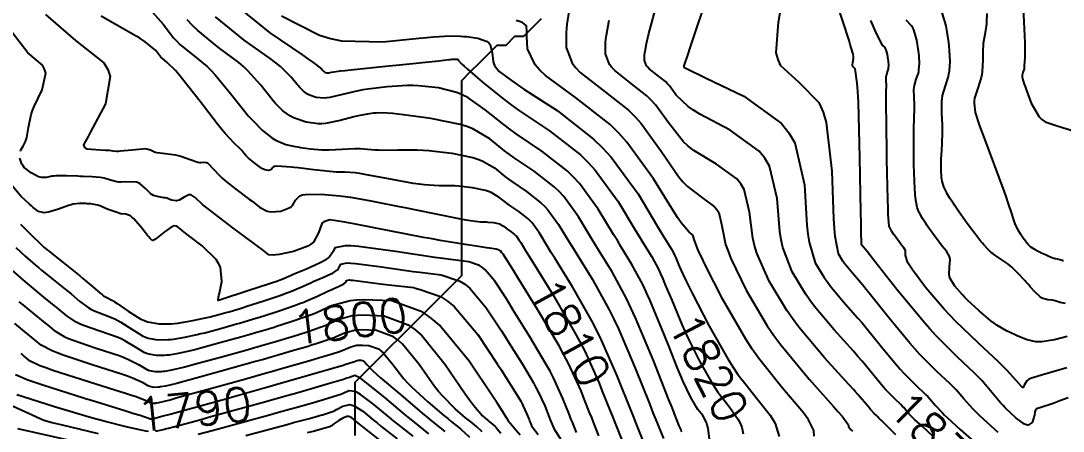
# Model space of a CAD drawing. Header units: metres. Extents: x 837117 to 838479, y 1189012 to 1191015.
# Drawn here: x 838005.3 to 838122.7, y 1189099 to 1189145.2 of the extents above; entities that cross this region are included whole.
import ezdxf

# ---------------------------------------------------------------- set-up
doc = ezdxf.new("R2010")
doc.units = ezdxf.units.M
doc.header["$LTSCALE"] = 0.3
for name, color, linetype in [('COTAS 10', 1, 'Continuous'), ('COTAS INT', 252, 'Continuous'), ('DRENAJE', 5, 'Continuous')]:
    doc.layers.add(name, color=color, linetype=linetype)
doc.styles.get("Standard").update_dxf_attribs({"font": 'simplex.shx'})

msp = doc.modelspace()

# ---------------------------------------------------------------- linework, layer by layer
at = {"layer": 'COTAS 10'}
for points in [[(838029.22, 1189147.21), (838033.38, 1189143.86), (838036.96, 1189141.4), (838037.66, 1189140.91), (838038.23, 1189140.51), (838039.2, 1189139.78), (838039.31, 1189139.64), (838039.34, 1189139.6), (838039.37, 1189139.57), (838039.46, 1189139.48), (838039.55, 1189139.42), (838039.58, 1189139.4), (838039.61, 1189139.39), (838039.73, 1189139.34), (838039.9, 1189139.33), (838039.96, 1189139.34), (838040.02, 1189139.35), (838040.3, 1189139.41), (838041.31, 1189139.56), (838041.84, 1189139.62), (838042.47, 1189139.69), (838045.67, 1189140.02), (838049.08, 1189140.36), (838049.84, 1189140.44), (838050.53, 1189140.51), (838052.39, 1189140.71), (838053.5, 1189140.83), (838053.72, 1189140.85), (838053.9, 1189140.87), (838054.23, 1189140.9), (838054.32, 1189140.9), (838054.37, 1189140.89), (838054.46, 1189140.88), (838054.54, 1189140.85), (838054.56, 1189140.84), (838054.57, 1189140.82), (838054.58, 1189140.76), (838055, 1189140.33), (838055.26, 1189140.09), (838055.58, 1189139.8), (838057.29, 1189138.3), (838059.74, 1189136.33), (838060.53, 1189135.74), (838061.38, 1189135.14), (838064.84, 1189132.81), (838068.33, 1189130.09), (838069.19, 1189129.25), (838070.01, 1189128.36), (838072.59, 1189124.84), (838074.55, 1189121.58), (838074.99, 1189120.86), (838075.37, 1189120.23), (838076.36, 1189118.61), (838077.11, 1189117.2), (838077.35, 1189116.69), (838077.6, 1189116.13), (838077.85, 1189115.53), (838078.61, 1189113.71), (838079.75, 1189110.98), (838080.09, 1189110.24), (838080.44, 1189109.49), (838081.75, 1189106.85), (838083.1, 1189104.47), (838083.46, 1189103.9), (838083.82, 1189103.37), (838085.09, 1189101.75), (838086.11, 1189100.29), (838086.32, 1189099.86), (838086.49, 1189099.41), (838086.64, 1189098.68)], [(838108.05, 1189098.36), (838106.85, 1189099.47), (838105.96, 1189100.28), (838105.76, 1189100.47), (838105.58, 1189100.65), (838105.13, 1189101.15), (838104.74, 1189101.62), (838104.6, 1189101.76), (838104.44, 1189101.92), (838103.76, 1189102.56), (838102.93, 1189103.39), (838102.67, 1189103.67), (838102.41, 1189103.97), (838101.39, 1189105.21), (838101.21, 1189105.43), (838100.04, 1189106.84), (838099.57, 1189107.38), (838099.07, 1189107.96), (838096.9, 1189110.39), (838094.7, 1189113.01), (838094.17, 1189113.72), (838093.68, 1189114.42), (838092.18, 1189116.9), (838091.14, 1189119.65), (838090.94, 1189120.52), (838090.77, 1189121.45), (838090.47, 1189125.19), (838089.62, 1189128.84), (838089.1, 1189129.71), (838088.47, 1189130.51), (838085.19, 1189132.88), (838081.79, 1189134.68), (838081.08, 1189135.12), (838080.47, 1189135.53), (838079.13, 1189136.82), (838078.38, 1189137.86), (838078.15, 1189138.12), (838077.9, 1189138.36), (838076.93, 1189139.13), (838076.08, 1189139.79), (838075.91, 1189139.97), (838075.78, 1189140.14), (838075.55, 1189140.74), (838075.56, 1189141.38), (838075.58, 1189141.58), (838075.61, 1189141.79), (838075.76, 1189142.65), (838076.03, 1189143.78), (838076.14, 1189144.17), (838076.25, 1189144.59), (838076.75, 1189146.4)], [(838008.09, 1189145.93), (838011.5, 1189142.97), (838014.66, 1189140.47), (838015.12, 1189139.71), (838015.39, 1189138.92), (838014.86, 1189135.85), (838013.43, 1189133.17), (838013.14, 1189132.62), (838012.9, 1189132.16), (838012.4, 1189131.22), (838012.48, 1189130.91), (838012.61, 1189130.84), (838012.78, 1189130.79), (838013.78, 1189130.69), (838014.86, 1189130.64), (838015.08, 1189130.63), (838015.26, 1189130.61), (838015.67, 1189130.54), (838016.1, 1189130.51), (838016.32, 1189130.53), (838016.57, 1189130.54), (838017.81, 1189130.68), (838019.04, 1189130.79), (838019.29, 1189130.8), (838019.5, 1189130.79), (838019.93, 1189130.65), (838020.29, 1189130.46), (838020.46, 1189130.41), (838020.66, 1189130.37), (838021.62, 1189130.25), (838022.76, 1189130.09), (838023.06, 1189130.02), (838023.36, 1189129.95), (838024.4, 1189129.59), (838025.26, 1189129.29), (838025.44, 1189129.25), (838025.59, 1189129.22), (838025.95, 1189129.27), (838026.23, 1189129.25), (838026.34, 1189129.19), (838026.46, 1189129.09), (838026.99, 1189128.52), (838027.75, 1189127.72), (838028.01, 1189127.47), (838028.3, 1189127.22), (838029.52, 1189126.25), (838030.77, 1189125.31), (838031.07, 1189125.08), (838031.36, 1189124.87), (838032.22, 1189124.19), (838033.05, 1189123.76), (838033.3, 1189123.71), (838033.57, 1189123.67), (838034.62, 1189123.77), (838035.56, 1189124.12), (838035.75, 1189124.24), (838035.91, 1189124.38), (838036.24, 1189124.98), (838036.76, 1189125.5), (838037.05, 1189125.59), (838037.39, 1189125.65), (838039.12, 1189125.68), (838041.25, 1189125.49), (838041.84, 1189125.42), (838042.43, 1189125.33), (838044.56, 1189124.96), (838046.97, 1189124.48), (838047.74, 1189124.32), (838048.56, 1189124.15), (838051.86, 1189123.48), (838054.84, 1189122.89), (838055.45, 1189122.78), (838055.97, 1189122.69), (838057.07, 1189122.56), (838057.59, 1189122.55), (838057.75, 1189122.55), (838057.91, 1189122.53), (838058.53, 1189122.47), (838059.09, 1189122.35), (838059.23, 1189122.31), (838059.34, 1189122.26), (838059.68, 1189122.07), (838059.96, 1189121.83), (838060.05, 1189121.77), (838060.15, 1189121.7), (838060.54, 1189121.43), (838060.93, 1189121.13), (838061.03, 1189121.03), (838061.12, 1189120.94), (838061.41, 1189120.54), (838061.61, 1189120.22), (838062.15, 1189119.33), (838062.52, 1189118.72), (838062.98, 1189117.99), (838065.22, 1189114.36), (838067.68, 1189110.13), (838068.27, 1189109.03), (838068.82, 1189107.96), (838070.44, 1189104.36), (838070.75, 1189103.56), (838071.64, 1189101.31), (838071.93, 1189100.6), (838072.19, 1189099.95), (838072.95, 1189098.06)], [(838123.15, 1189109.64), (838121.71, 1189109.25), (838120.28, 1189109.03), (838119.94, 1189109.02), (838119.62, 1189109.03), (838118.64, 1189109.24), (838117.77, 1189109.61), (838117.52, 1189109.72), (838117.27, 1189109.83), (838116.31, 1189110.27), (838115.23, 1189110.9), (838114.91, 1189111.13), (838114.56, 1189111.39), (838113.22, 1189112.52), (838111.93, 1189113.73), (838111.62, 1189114.04), (838111.34, 1189114.33), (838110.5, 1189115.29), (838109.98, 1189116.16), (838109.9, 1189116.4), (838109.85, 1189116.64), (838109.88, 1189117.48), (838109.96, 1189118.26), (838109.93, 1189118.45), (838109.89, 1189118.64), (838109.55, 1189119.24), (838109.04, 1189119.86), (838108.88, 1189120.06), (838108.72, 1189120.27), (838108.09, 1189121.12), (838107.49, 1189121.96), (838107.35, 1189122.16), (838107.22, 1189122.35), (838106.86, 1189122.92), (838106.59, 1189123.41), (838106.52, 1189123.54), (838106.45, 1189123.68), (838106.23, 1189124.18), (838106.05, 1189125.23), (838106.01, 1189125.71), (838105.98, 1189126.27), (838105.89, 1189128.99), (838105.86, 1189131.8), (838105.86, 1189132.41), (838105.86, 1189132.95), (838105.91, 1189134.32), (838105.95, 1189135.23), (838105.95, 1189135.48), (838105.95, 1189135.73), (838105.9, 1189136.62), (838105.89, 1189137.47), (838105.91, 1189137.69), (838105.94, 1189137.9), (838106.15, 1189138.62), (838106.38, 1189139.3), (838106.42, 1189139.49), (838106.45, 1189139.68), (838106.51, 1189140.4), (838106.46, 1189141.24), (838106.43, 1189141.52), (838106.4, 1189141.81), (838106.2, 1189143.02), (838105.88, 1189144.17), (838105.75, 1189144.42), (838105.62, 1189144.65), (838105.01, 1189145.26)], [(838061.56, 1189098.5), (838061.08, 1189099.06), (838060.3, 1189099.96), (838060.29, 1189100), (838060.28, 1189100.01), (838060.27, 1189100.03), (838060.25, 1189100.1), (838060.2, 1189100.19), (838060.19, 1189100.22), (838060.17, 1189100.25), (838060.1, 1189100.37), (838059.4, 1189101.44), (838058.98, 1189102.07), (838058.47, 1189102.85), (838055.82, 1189106.85), (838052.48, 1189110.91), (838051.54, 1189111.71), (838050.59, 1189112.38), (838047.09, 1189113.64), (838043.89, 1189113.78), (838043.13, 1189113.73), (838042.42, 1189113.65), (838040.32, 1189113.07), (838038.62, 1189112.31), (838038.16, 1189112.12), (838037.7, 1189111.94), (838036.1, 1189111.38), (838034.61, 1189110.9), (838034.22, 1189110.78), (838033.85, 1189110.66), (838032.59, 1189110.28), (838031.74, 1189110.03), (838031.14, 1189109.86), (838030.63, 1189109.71), (838030.09, 1189109.56), (838027.75, 1189108.91), (838025.44, 1189108.28), (838024.91, 1189108.14), (838024.42, 1189108.02), (838023.06, 1189107.71), (838022.04, 1189107.54), (838021.77, 1189107.51), (838021.51, 1189107.49), (838020.62, 1189107.47), (838019.74, 1189107.63), (838019.48, 1189107.73), (838019.22, 1189107.84), (838018.25, 1189108.44), (838017.03, 1189109.16), (838016.61, 1189109.35), (838016.16, 1189109.54), (838014.24, 1189110.22), (838012.37, 1189110.88), (838011.95, 1189111.07), (838011.56, 1189111.25), (838010.52, 1189111.94), (838009.65, 1189112.68), (838009.38, 1189112.91), (838009.09, 1189113.14), (838007.93, 1189114.07), (838006.52, 1189115.22), (838006.08, 1189115.59), (838005.61, 1189116), (838003.73, 1189117.65)], [(838051.27, 1189098.66), (838049.65, 1189099.96), (838049.12, 1189100.39), (838048.57, 1189100.85), (838046.32, 1189102.74), (838044.3, 1189104.38), (838043.9, 1189104.69), (838043.57, 1189104.93), (838042.93, 1189105.24), (838042.34, 1189105.02), (838042.03, 1189104.92), (838041.66, 1189104.8), (838039.81, 1189104.24), (838037.06, 1189103.44), (838036.13, 1189103.18), (838035.12, 1189102.89), (838032.9, 1189102.27), (838030.84, 1189101.69), (838026.74, 1189100.56), (838025.85, 1189100.31), (838025.06, 1189100.1), (838023.08, 1189099.56), (838021.97, 1189099.27), (838021.73, 1189099.21), (838021.51, 1189099.16), (838020.97, 1189099.04), (838020.64, 1189098.98), (838020.56, 1189098.97), (838020.48, 1189098.95)], [(838019.69, 1189098.93), (838019.4, 1189098.98), (838019.05, 1189099.04), (838017.34, 1189099.41), (838014.82, 1189100.04), (838014, 1189100.27), (838013.96, 1189100.28), (838013.03, 1189100.54), (838009.13, 1189101.72), (838005.58, 1189102.84), (838004.88, 1189103.07)]]:
    msp.add_lwpolyline(points, dxfattribs=at)
at = {"layer": 'COTAS INT'}
for points in [[(838115.36, 1189098.82), (838113.35, 1189100.64), (838112.91, 1189101.06), (838112.52, 1189101.46), (838111.51, 1189102.59), (838110.62, 1189103.62), (838110.31, 1189103.96), (838109.96, 1189104.31), (838108.43, 1189105.74), (838106.56, 1189107.6), (838105.99, 1189108.23), (838105.41, 1189108.89), (838103.11, 1189111.68), (838100.99, 1189114.34), (838100.52, 1189114.93), (838100.09, 1189115.45), (838098.96, 1189116.77), (838098.22, 1189117.66), (838098.04, 1189117.89), (838097.88, 1189118.13), (838097.38, 1189118.96), (838097.01, 1189120.88), (838096.93, 1189121.81), (838096.86, 1189122.9), (838096.69, 1189128.27), (838096.05, 1189133.75), (838095.69, 1189134.91), (838095.24, 1189135.92), (838092.96, 1189138.27), (838090.9, 1189140.13), (838090.59, 1189140.83), (838090.39, 1189141.6), (838090.62, 1189145.04), (838091.29, 1189148.72)], [(838082.48, 1189147.67), (838080.95, 1189143.06), (838080.66, 1189142.17), (838080.42, 1189141.45), (838080.02, 1189140.24), (838079.99, 1189140.14), (838079.98, 1189140.12), (838079.98, 1189140.1), (838079.97, 1189140.06), (838079.96, 1189140.04), (838079.96, 1189140.04), (838079.96, 1189140.03), (838079.96, 1189140.02), (838079.96, 1189140.02), (838079.96, 1189140.01), (838079.96, 1189140), (838079.96, 1189140), (838079.96, 1189140), (838079.98, 1189139.98), (838079.98, 1189139.98), (838079.99, 1189139.97), (838081.03, 1189139.46), (838081.68, 1189139.15), (838082.49, 1189138.75), (838086.73, 1189136.71), (838090.99, 1189133.63), (838091.81, 1189132.59), (838092.47, 1189131.47), (838093.58, 1189126.73), (838093.82, 1189122.17), (838093.94, 1189121.17), (838094.08, 1189120.27), (838094.78, 1189117.93), (838095.78, 1189116.28), (838096.11, 1189115.81), (838096.46, 1189115.33), (838097.93, 1189113.58), (838099.58, 1189111.71), (838100.05, 1189111.16), (838100.52, 1189110.59), (838102.25, 1189108.45), (838103.13, 1189107.37), (838103.91, 1189106.43), (838104.33, 1189105.95), (838104.74, 1189105.5), (838106.09, 1189104.15), (838107.2, 1189103.11), (838107.45, 1189102.86), (838107.68, 1189102.62), (838108.32, 1189101.87), (838109.05, 1189101.05), (838109.33, 1189100.77), (838109.66, 1189100.46), (838111.1, 1189099.14), (838112.65, 1189097.75)], [(838123.24, 1189102.7), (838122.32, 1189102.37), (838121.55, 1189102.09), (838120.07, 1189101.6), (838119.7, 1189101.46), (838119.63, 1189101.41), (838119.57, 1189101.35), (838119.49, 1189101.11), (838119.46, 1189100.76), (838119.43, 1189100.64), (838119.39, 1189100.51), (838119.19, 1189099.95), (838118.75, 1189099.65), (838118.56, 1189099.68), (838118.35, 1189099.76), (838117.34, 1189100.48), (838116.21, 1189101.55), (838115.92, 1189101.86), (838115.64, 1189102.16), (838114.7, 1189103.3), (838113.57, 1189104.63), (838113.16, 1189105.05), (838112.71, 1189105.5), (838110.76, 1189107.33), (838108.38, 1189109.71), (838107.66, 1189110.5), (838106.91, 1189111.36), (838103.97, 1189114.92), (838101.47, 1189118.09), (838100.61, 1189119.19), (838099.99, 1189119.97), (838099.98, 1189119.98), (838099.98, 1189119.98), (838099.98, 1189119.98), (838099.97, 1189119.99), (838099.95, 1189121.5), (838099.93, 1189122.45), (838099.91, 1189123.63), (838099.8, 1189129.81), (838099.63, 1189136.02), (838099.58, 1189137.22), (838099.51, 1189138.19), (838099.25, 1189139.81), (838099.03, 1189140.01), (838098.99, 1189140.09), (838098.97, 1189140.17), (838098.99, 1189140.54), (838099.07, 1189140.94), (838099.07, 1189141.03), (838099.08, 1189141.13), (838099.05, 1189141.43), (838098.83, 1189142.17), (838098.72, 1189142.54), (838098.58, 1189142.98), (838097.88, 1189145.17), (838096.98, 1189147.96)], [(838118.15, 1189147.47), (838118.33, 1189143.53), (838118.36, 1189142.75), (838118.37, 1189142.12), (838118.37, 1189140.97), (838118.33, 1189140.7), (838118.32, 1189140.62), (838118.32, 1189140.53), (838118.31, 1189140.21), (838118.3, 1189139.87), (838118.29, 1189139.78), (838118.27, 1189139.69), (838118.16, 1189139.37), (838118.07, 1189139.07), (838118.06, 1189139), (838118.06, 1189138.92), (838118.09, 1189138.65), (838118.29, 1189138.07), (838118.39, 1189137.79), (838118.51, 1189137.47), (838119.09, 1189135.91), (838119.99, 1189134.37), (838120.3, 1189134.07), (838120.64, 1189133.81), (838122.11, 1189133.33), (838123.84, 1189132.82)], [(838019.85, 1189146.52), (838021.36, 1189144.84), (838022.52, 1189143.29), (838022.88, 1189142.91), (838023.25, 1189142.54), (838024.71, 1189141.36), (838026.31, 1189140.05), (838026.76, 1189139.6), (838027.22, 1189139.11), (838028.93, 1189137.03), (838030.54, 1189134.98), (838030.94, 1189134.5), (838031.33, 1189134.07), (838032.54, 1189132.84), (838033.6, 1189132.02), (838033.89, 1189131.84), (838034.18, 1189131.68), (838035.18, 1189131.28), (838036.2, 1189131.04), (838036.5, 1189130.99), (838036.81, 1189130.93), (838037.95, 1189130.76), (838039.21, 1189130.66), (838039.59, 1189130.66), (838039.99, 1189130.66), (838041.52, 1189130.73), (838042.94, 1189130.81), (838043.26, 1189130.82), (838043.55, 1189130.82), (838044.35, 1189130.74), (838045.24, 1189130.66), (838045.59, 1189130.65), (838045.98, 1189130.64), (838047.76, 1189130.68), (838049.96, 1189130.67), (838050.61, 1189130.63), (838051.28, 1189130.58), (838053.85, 1189130.29), (838056.22, 1189129.8), (838056.77, 1189129.63), (838057.26, 1189129.44), (838058.65, 1189128.62), (838059.84, 1189127.66), (838060.23, 1189127.37), (838060.63, 1189127.08), (838062.26, 1189125.98), (838063.89, 1189124.71), (838064.29, 1189124.32), (838064.68, 1189123.91), (838065.88, 1189122.26), (838067.11, 1189120.23), (838067.51, 1189119.58), (838067.93, 1189118.89), (838069.68, 1189116.06), (838071.58, 1189112.65), (838072.1, 1189111.58), (838072.63, 1189110.48), (838074.51, 1189106.06), (838076.14, 1189101.96), (838076.5, 1189101.04), (838076.83, 1189100.23), (838077.68, 1189098.12)], [(838067.06, 1189146.43), (838066.8, 1189144.81), (838066.76, 1189144.35), (838066.73, 1189143.89), (838066.73, 1189142.2), (838067.41, 1189140.42), (838067.81, 1189139.9), (838068.3, 1189139.38), (838070.83, 1189137.41), (838073.75, 1189135.13), (838074.48, 1189134.4), (838075.17, 1189133.64), (838077.41, 1189130.53), (838079.36, 1189127.67), (838079.88, 1189127.06), (838080.38, 1189126.52), (838082.1, 1189125.23), (838083.44, 1189124.26), (838083.69, 1189123.94), (838083.9, 1189123.59), (838084.25, 1189122.1), (838084.68, 1189119.99), (838084.95, 1189119.24), (838085.28, 1189118.41), (838086.98, 1189114.84), (838089.36, 1189110.85), (838090.1, 1189109.76), (838090.89, 1189108.68), (838094.07, 1189104.84), (838096.84, 1189101.75), (838097.37, 1189101.14), (838097.8, 1189100.64), (838098.48, 1189099.73), (838098.5, 1189099.55), (838098.51, 1189099.51), (838098.51, 1189099.48), (838098.54, 1189099.39), (838098.62, 1189099.29), (838098.66, 1189099.24), (838098.71, 1189099.19), (838098.95, 1189098.95)], [(838122.95, 1189113.33), (838122.34, 1189113.47), (838121.79, 1189113.65), (838121.64, 1189113.69), (838121.49, 1189113.72), (838120.95, 1189113.76), (838120.4, 1189113.91), (838120.24, 1189113.99), (838120.08, 1189114.1), (838119.48, 1189114.67), (838118.98, 1189115.24), (838118.89, 1189115.35), (838118.81, 1189115.44), (838118.67, 1189115.6), (838118.49, 1189115.78), (838118.4, 1189115.89), (838118.28, 1189116.02), (838117.66, 1189116.7), (838116.9, 1189117.46), (838116.68, 1189117.64), (838116.47, 1189117.82), (838115.67, 1189118.36), (838114.95, 1189118.82), (838114.79, 1189118.94), (838114.63, 1189119.06), (838114.19, 1189119.46), (838113.75, 1189119.96), (838113.6, 1189120.14), (838113.43, 1189120.34), (838112.74, 1189121.23), (838112, 1189122.21), (838111.81, 1189122.47), (838111.62, 1189122.73), (838110.98, 1189123.63), (838110.45, 1189124.42), (838110.32, 1189124.6), (838110.21, 1189124.77), (838109.89, 1189125.27), (838109.64, 1189125.7), (838109.57, 1189125.83), (838109.5, 1189125.97), (838109.26, 1189126.51), (838109.07, 1189127.15), (838109.03, 1189127.35), (838109, 1189127.56), (838108.94, 1189128.39), (838108.95, 1189129.38), (838108.96, 1189129.68), (838108.97, 1189130.01), (838109.05, 1189131.3), (838109.11, 1189132.69), (838109.11, 1189133.07), (838109.11, 1189133.45), (838109.03, 1189134.82), (838109.02, 1189136.13), (838109.06, 1189136.46), (838109.11, 1189136.79), (838109.43, 1189137.88), (838109.77, 1189138.92), (838109.83, 1189139.22), (838109.89, 1189139.52), (838109.97, 1189140.61), (838109.9, 1189141.91), (838109.85, 1189142.33), (838109.8, 1189142.77), (838109.5, 1189144.62), (838109, 1189146.38)], [(838075.48, 1189097.68), (838074.57, 1189099.94), (838074.26, 1189100.72), (838073.92, 1189101.57), (838072.7, 1189104.64), (838072.47, 1189105.21), (838070.72, 1189109.22), (838070.19, 1189110.31), (838069.63, 1189111.39), (838067.45, 1189115.21), (838065.45, 1189118.44), (838065.02, 1189119.15), (838064.63, 1189119.78), (838063.67, 1189121.35), (838063.64, 1189121.4), (838062.9, 1189122.42), (838062.66, 1189122.68), (838062.41, 1189122.92), (838061.4, 1189123.71), (838060.39, 1189124.39), (838060.14, 1189124.57), (838059.9, 1189124.75), (838059.16, 1189125.34), (838058.3, 1189125.85), (838058, 1189125.97), (838057.66, 1189126.08), (838056.19, 1189126.38), (838054.59, 1189126.56), (838054.18, 1189126.59), (838053.78, 1189126.61), (838052.42, 1189126.62), (838050.76, 1189126.71), (838050.18, 1189126.78), (838049.53, 1189126.88), (838046.73, 1189127.39), (838044.05, 1189127.9), (838043.48, 1189128), (838042.98, 1189128.07), (838041.81, 1189128.15), (838040.86, 1189128.16), (838040.5, 1189128.18), (838040.11, 1189128.21), (838038.33, 1189128.41), (838036.54, 1189128.63), (838036.12, 1189128.67), (838035.75, 1189128.71), (838034.71, 1189128.8), (838034.05, 1189128.81), (838033.93, 1189128.79), (838033.82, 1189128.77), (838033.64, 1189128.64), (838033.55, 1189128.48), (838033.51, 1189128.45), (838033.46, 1189128.41), (838033.21, 1189128.32), (838032.8, 1189128.41), (838032.65, 1189128.48), (838032.47, 1189128.58), (838031.7, 1189129.13), (838030.97, 1189129.74), (838030.82, 1189129.87), (838030.7, 1189129.99), (838030.44, 1189130.3), (838030.21, 1189130.59), (838030.1, 1189130.71), (838029.97, 1189130.83), (838029.36, 1189131.4), (838028.32, 1189132.52), (838027.93, 1189133), (838027.49, 1189133.54), (838025.51, 1189136.12), (838023.55, 1189138.64), (838023.13, 1189139.16), (838022.75, 1189139.6), (838021.82, 1189140.52), (838021.26, 1189140.98), (838021.11, 1189141.12), (838020.97, 1189141.27), (838020.53, 1189141.87), (838019.33, 1189142.85), (838018.72, 1189143.24), (838017.99, 1189143.68), (838014.36, 1189145.71)], [(838079.75, 1189098.89), (838079.69, 1189099.03), (838079.63, 1189099.17), (838079.46, 1189099.57), (838078.93, 1189100.9), (838078.65, 1189101.62), (838078.3, 1189102.49), (838076.55, 1189106.91), (838074.54, 1189111.73), (838074.02, 1189112.86), (838073.53, 1189113.9), (838071.9, 1189116.91), (838070.41, 1189119.33), (838070, 1189120.01), (838069.59, 1189120.68), (838068.11, 1189123.12), (838066.45, 1189125.39), (838065.93, 1189125.96), (838065.37, 1189126.51), (838063.12, 1189128.26), (838060.87, 1189129.78), (838060.31, 1189130.18), (838059.79, 1189130.57), (838058.13, 1189131.9), (838056.22, 1189133.03), (838055.54, 1189133.29), (838054.79, 1189133.53), (838051.51, 1189134.2), (838048.4, 1189134.62), (838047.76, 1189134.7), (838047.2, 1189134.76), (838045.99, 1189134.84), (838045.37, 1189134.81), (838045.2, 1189134.79), (838045.02, 1189134.78), (838044.36, 1189134.7), (838043.48, 1189134.54), (838043.17, 1189134.46), (838042.82, 1189134.38), (838041.29, 1189133.97), (838039.65, 1189133.64), (838039.22, 1189133.61), (838038.81, 1189133.6), (838037.44, 1189133.77), (838036.26, 1189134.18), (838035.97, 1189134.31), (838035.7, 1189134.45), (838034.84, 1189135.05), (838034.01, 1189135.9), (838033.74, 1189136.2), (838033.47, 1189136.53), (838032.35, 1189137.95), (838030.89, 1189139.58), (838030.39, 1189140.04), (838029.86, 1189140.5), (838027.6, 1189142.19), (838025.24, 1189144.1), (838024.64, 1189144.69), (838024.07, 1189145.31)], [(838082.9, 1189097.77), (838082.7, 1189099.29), (838082.62, 1189099.62), (838082.53, 1189099.93), (838082.1, 1189100.72), (838081.57, 1189101.39), (838081.43, 1189101.61), (838081.28, 1189101.84), (838080.72, 1189102.82), (838079.92, 1189104.56), (838079.62, 1189105.27), (838079.28, 1189106.08), (838078.31, 1189108.48), (838077.76, 1189109.86), (838076.13, 1189113.77), (838075.82, 1189114.47), (838075.73, 1189114.66), (838075.35, 1189115.48), (838074.13, 1189117.76), (838072.89, 1189119.78), (838072.49, 1189120.43), (838072.07, 1189121.13), (838070.35, 1189123.98), (838068.23, 1189126.88), (838067.56, 1189127.6), (838066.85, 1189128.3), (838063.98, 1189130.53), (838061.11, 1189132.47), (838060.4, 1189132.98), (838059.73, 1189133.48), (838057.61, 1189135.18), (838055.67, 1189136.55), (838055.11, 1189136.84), (838054.53, 1189137.09), (838052.36, 1189137.67), (838050.1, 1189137.88), (838049.47, 1189137.9), (838048.84, 1189137.9), (838046.56, 1189137.78), (838044.39, 1189137.5), (838043.84, 1189137.41), (838043.31, 1189137.31), (838041.56, 1189136.9), (838040.12, 1189136.57), (838039.78, 1189136.53), (838039.47, 1189136.5), (838038.59, 1189136.56), (838037.93, 1189136.78), (838037.77, 1189136.85), (838037.62, 1189136.94), (838037.15, 1189137.27), (838036.69, 1189137.74), (838036.54, 1189137.9), (838036.39, 1189138.08), (838035.77, 1189138.87), (838034.56, 1189140.04), (838034.03, 1189140.47), (838033.41, 1189140.95), (838030.49, 1189143.03), (838027.23, 1189145.66)], [(838034.69, 1189145.77), (838038.97, 1189143.59), (838040.2, 1189143.22), (838041.45, 1189142.95), (838046.1, 1189142.82), (838050.17, 1189143.24), (838051.05, 1189143.33), (838051.81, 1189143.39), (838053.66, 1189143.5), (838054.83, 1189143.47), (838055.17, 1189143.45), (838055.51, 1189143.42), (838056.78, 1189143.26), (838057.82, 1189142.88), (838058.02, 1189142.71), (838058.17, 1189142.52), (838058.4, 1189141.6), (838058.5, 1189140.61), (838058.57, 1189140.37), (838058.67, 1189140.15), (838059.18, 1189139.48), (838060.57, 1189138.47), (838061.22, 1189138.02), (838061.98, 1189137.51), (838065.7, 1189135.08), (838069.81, 1189131.88), (838070.83, 1189130.89), (838071.79, 1189129.85), (838074.82, 1189125.7), (838077.03, 1189122.03), (838077.48, 1189121.29), (838077.85, 1189120.67), (838078.59, 1189119.46), (838078.88, 1189118.91), (838078.97, 1189118.71), (838079.07, 1189118.5), (838079.46, 1189117.56), (838079.9, 1189116.59), (838080.23, 1189115.88), (838080.56, 1189115.2), (838080.95, 1189114.43), (838082.78, 1189110.88), (838084.92, 1189107.1), (838085.5, 1189106.2), (838086.07, 1189105.35), (838086.98, 1189104.19), (838088.08, 1189102.78), (838089.69, 1189100.78), (838090.01, 1189100.29), (838090.26, 1189099.82), (838090.72, 1189098.37)], [(838094.66, 1189098.41), (838094.6, 1189099.05), (838094.03, 1189100.23), (838093.69, 1189100.72), (838093.27, 1189101.26), (838091.08, 1189103.81), (838088.41, 1189107.16), (838087.68, 1189108.22), (838086.95, 1189109.33), (838084.38, 1189113.81), (838082.34, 1189117.79), (838081.95, 1189118.59), (838081.64, 1189119.26), (838081.14, 1189120.56), (838081.04, 1189120.96), (838080.99, 1189121.05), (838080.92, 1189121.14), (838080.56, 1189121.4), (838079.68, 1189122.45), (838079.28, 1189123.03), (838078.81, 1189123.75), (838076.56, 1189127.39), (838073.57, 1189131.52), (838072.64, 1189132.54), (838071.67, 1189133.51), (838067.79, 1189136.55), (838064.42, 1189139.04), (838063.78, 1189139.65), (838063.25, 1189140.23), (838062.37, 1189142.05), (838062.31, 1189143.43), (838062.3, 1189143.72), (838062.29, 1189143.98), (838062.28, 1189144.62), (838061.8, 1189145.02), (838061.49, 1189145.13), (838061.11, 1189145.24)], [(838103.84, 1189098.56), (838103.44, 1189098.97), (838102.59, 1189099.8), (838102.26, 1189100.11), (838102.18, 1189100.18), (838102.12, 1189100.25), (838101.95, 1189100.44), (838101.8, 1189100.61), (838101.74, 1189100.67), (838101.68, 1189100.73), (838101.42, 1189100.97), (838101.11, 1189101.28), (838101.01, 1189101.39), (838100.91, 1189101.5), (838100.53, 1189101.97), (838099.83, 1189102.79), (838099.56, 1189103.09), (838099.25, 1189103.45), (838099.1, 1189103.61), (838098.55, 1189104.22), (838095.87, 1189107.19), (838092.94, 1189110.69), (838092.23, 1189111.64), (838091.57, 1189112.57), (838089.58, 1189115.87), (838088.21, 1189119.03), (838087.94, 1189119.88), (838087.73, 1189120.72), (838087.36, 1189123.65), (838086.76, 1189126.21), (838086.4, 1189126.82), (838085.95, 1189127.39), (838083.65, 1189129.05), (838081.09, 1189130.6), (838080.48, 1189131.09), (838079.92, 1189131.6), (838078.27, 1189133.68), (838076.78, 1189135.75), (838076.31, 1189136.26), (838075.82, 1189136.75), (838073.88, 1189138.27), (838072.19, 1189139.59), (838071.86, 1189139.94), (838071.59, 1189140.28), (838071.14, 1189141.47), (838071.17, 1189142.75), (838071.21, 1189143.15), (838071.26, 1189143.57), (838071.57, 1189145.27)], [(838123.08, 1189106.11), (838122.31, 1189105.86), (838120.23, 1189105.28), (838119.01, 1189104.9), (838118.77, 1189104.77), (838118.59, 1189104.65), (838118.31, 1189104.13), (838118.19, 1189103.87), (838118.11, 1189103.9), (838118, 1189103.98), (838117.44, 1189104.62), (838116.34, 1189105.85), (838115.9, 1189106.3), (838115.4, 1189106.79), (838113.1, 1189108.92), (838110.56, 1189111.35), (838109.91, 1189112.02), (838109.29, 1189112.7), (838107.22, 1189115.12), (838105.71, 1189117.15), (838105.43, 1189117.58), (838105.21, 1189117.94), (838104.92, 1189118.75), (838104.95, 1189119.13), (838104.94, 1189119.23), (838104.92, 1189119.32), (838104.75, 1189119.62), (838104.5, 1189119.93), (838104.42, 1189120.03), (838104.34, 1189120.13), (838104.02, 1189120.56), (838103.73, 1189120.97), (838103.66, 1189121.07), (838103.59, 1189121.17), (838103.41, 1189121.45), (838103.28, 1189121.7), (838103.24, 1189121.76), (838103.21, 1189121.83), (838103.1, 1189122.08), (838103, 1189123.39), (838102.97, 1189124.12), (838102.94, 1189125.02), (838102.84, 1189129.6), (838102.78, 1189134.22), (838102.77, 1189135.14), (838102.76, 1189135.9), (838102.77, 1189137.34), (838102.78, 1189137.76), (838102.79, 1189137.88), (838102.78, 1189138), (838102.76, 1189138.42), (838102.76, 1189138.82), (838102.77, 1189138.92), (838102.78, 1189139.02), (838102.88, 1189139.35), (838102.98, 1189139.67), (838103.01, 1189139.76), (838103.02, 1189139.85), (838103.05, 1189140.19), (838103.02, 1189140.58), (838103.01, 1189140.71), (838102.99, 1189140.85), (838102.9, 1189141.41), (838102.75, 1189141.95), (838102.69, 1189142.07), (838102.63, 1189142.18), (838102.34, 1189142.46), (838101.69, 1189143.69), (838101.39, 1189144.39), (838101.04, 1189145.25)], [(838114.08, 1189146.01), (838114.07, 1189145.1), (838114.05, 1189144.85), (838114.02, 1189144.59), (838113.85, 1189143.66), (838113.69, 1189142.64), (838113.66, 1189142.34), (838113.64, 1189142.02), (838113.63, 1189140.78), (838113.57, 1189139.5), (838113.52, 1189139.16), (838113.45, 1189138.82), (838113.06, 1189137.63), (838112.72, 1189136.5), (838112.68, 1189136.2), (838112.66, 1189135.91), (838112.79, 1189134.88), (838113.28, 1189133.38), (838113.49, 1189132.78), (838113.74, 1189132.1), (838116.03, 1189125.94), (838116.27, 1189125.28), (838116.47, 1189124.71), (838116.9, 1189123.36), (838117.14, 1189122.61), (838117.21, 1189122.42), (838117.29, 1189122.23), (838117.6, 1189121.64), (838117.9, 1189121.17), (838117.97, 1189121.07), (838118.03, 1189120.97), (838118.2, 1189120.73), (838118.32, 1189120.55), (838118.36, 1189120.49), (838118.4, 1189120.44), (838118.55, 1189120.25), (838118.69, 1189120.07), (838118.72, 1189120.03), (838118.75, 1189119.99), (838118.84, 1189119.89), (838118.97, 1189119.78), (838119.04, 1189119.74), (838119.1, 1189119.7), (838119.44, 1189119.49), (838119.88, 1189119.25), (838120.01, 1189119.18), (838120.15, 1189119.11), (838120.68, 1189118.86), (838121.16, 1189118.65), (838121.26, 1189118.61), (838121.34, 1189118.57), (838121.53, 1189118.5), (838121.69, 1189118.45), (838121.76, 1189118.43), (838121.84, 1189118.41), (838122.21, 1189118.33), (838122.57, 1189118.23), (838122.65, 1189118.21), (838122.71, 1189118.18)], [(838005.29, 1189130.52), (838005.33, 1189130.66), (838005.58, 1189131.07), (838005.87, 1189131.6), (838005.93, 1189131.82), (838006, 1189132.06), (838006.18, 1189133.19), (838006.5, 1189134.64), (838006.66, 1189135.09), (838006.84, 1189135.56), (838007.73, 1189137.43), (838008.13, 1189139.29), (838008.01, 1189139.75), (838007.78, 1189140.19), (838006.13, 1189141.58), (838004.37, 1189143.87)], [(838070.42, 1189098.44), (838069.81, 1189099.96), (838069.6, 1189100.49), (838069.37, 1189101.06), (838068.8, 1189102.49), (838068.4, 1189103.5), (838066.99, 1189106.58), (838066.48, 1189107.55), (838065.93, 1189108.57), (838063.51, 1189112.68), (838061.24, 1189116.33), (838060.79, 1189117.07), (838060.41, 1189117.68), (838059.65, 1189118.89), (838059.5, 1189119.06), (838059.36, 1189119.23), (838059.27, 1189119.3), (838059.18, 1189119.36), (838058.85, 1189119.47), (838058.11, 1189119.57), (838057.76, 1189119.62), (838057.34, 1189119.68), (838055.34, 1189119.99), (838052.55, 1189120.46), (838051.64, 1189120.62), (838050.67, 1189120.8), (838043, 1189122.3), (838042.24, 1189122.44), (838041.58, 1189122.56), (838040.11, 1189122.77), (838039.46, 1189122.57), (838039.31, 1189122.43), (838039.18, 1189122.26), (838038.84, 1189121.32), (838038.27, 1189120.27), (838037.99, 1189120.04), (838037.66, 1189119.82), (838036.04, 1189119.22), (838034.41, 1189118.88), (838034.09, 1189118.83), (838033.81, 1189118.8), (838033.25, 1189118.85), (838032.5, 1189119.42), (838032.1, 1189119.72), (838031.62, 1189120.08), (838029.21, 1189121.88), (838026.76, 1189123.74), (838026.26, 1189124.14), (838025.84, 1189124.48), (838024.95, 1189125.3), (838024.52, 1189125.6), (838024.39, 1189125.61), (838024.25, 1189125.6), (838023.71, 1189125.33), (838023.15, 1189125), (838022.99, 1189124.95), (838022.84, 1189124.93), (838022.3, 1189125.01), (838021.76, 1189125.2), (838021.6, 1189125.24), (838021.44, 1189125.27), (838020.85, 1189125.36), (838020.25, 1189125.53), (838020.09, 1189125.63), (838019.94, 1189125.74), (838019.38, 1189126.31), (838018.76, 1189126.85), (838018.56, 1189126.95), (838018.35, 1189127.01), (838017.47, 1189127.05), (838016.58, 1189127.01), (838016.35, 1189127.02), (838016.13, 1189127.05), (838015.42, 1189127.25), (838014.72, 1189127.48), (838014.5, 1189127.52), (838014.28, 1189127.56), (838013.38, 1189127.64), (838012.36, 1189127.67), (838012.05, 1189127.67), (838011.73, 1189127.68), (838010.47, 1189127.72), (838009.32, 1189127.72), (838009.06, 1189127.71), (838008.83, 1189127.69), (838008.22, 1189127.55), (838007.69, 1189127.53), (838007.51, 1189127.57), (838007.31, 1189127.64), (838006.48, 1189128.07), (838005.72, 1189128.68), (838005.58, 1189128.86), (838005.45, 1189129.04), (838005.23, 1189129.73)], [(838067.89, 1189098.82), (838067.43, 1189099.97), (838067.27, 1189100.37), (838067.1, 1189100.8), (838066.36, 1189102.65), (838065.29, 1189104.98), (838064.91, 1189105.72), (838064.49, 1189106.49), (838062.65, 1189109.6), (838060.78, 1189112.61), (838060.34, 1189113.32), (838059.92, 1189113.97), (838058.69, 1189115.88), (838057.61, 1189117.15), (838057.3, 1189117.41), (838056.98, 1189117.62), (838055.76, 1189118.03), (838053.72, 1189118.29), (838052.89, 1189118.41), (838051.94, 1189118.55), (838047.53, 1189119.21), (838043.33, 1189119.76), (838042.51, 1189119.83), (838041.84, 1189119.85), (838040.68, 1189119.64), (838040.48, 1189119.19), (838040.41, 1189119.08), (838040.35, 1189118.97), (838040.09, 1189118.6), (838039.52, 1189118.18), (838039.26, 1189118.03), (838038.95, 1189117.88), (838037.48, 1189117.23), (838036.01, 1189116.61), (838035.7, 1189116.48), (838035.43, 1189116.36), (838034.82, 1189116.1), (838034.03, 1189115.8), (838033.65, 1189115.67), (838033.2, 1189115.52), (838030.99, 1189114.8), (838027.59, 1189113.7), (838027.59, 1189113.7), (838027.58, 1189113.7), (838027.58, 1189113.7), (838027.57, 1189113.7), (838027.57, 1189113.7), (838027.57, 1189113.7), (838027.55, 1189113.7), (838027.54, 1189113.7), (838027.54, 1189113.7), (838027.54, 1189113.7), (838027.54, 1189113.72), (838027.6, 1189114.05), (838027.64, 1189114.26), (838027.69, 1189114.51), (838027.95, 1189115.83), (838027.81, 1189117.44), (838027.6, 1189117.87), (838027.33, 1189118.31), (838025.74, 1189119.86), (838024.06, 1189121.13), (838023.72, 1189121.39), (838023.44, 1189121.61), (838022.9, 1189122.08), (838022.58, 1189122.11), (838022.44, 1189122.04), (838022.27, 1189121.95), (838021.47, 1189121.38), (838020.7, 1189120.77), (838020.55, 1189120.66), (838020.42, 1189120.57), (838020.2, 1189120.44), (838020.15, 1189120.45), (838020.14, 1189120.45), (838020.12, 1189120.46), (838020.07, 1189120.47), (838019.85, 1189120.7), (838019.73, 1189120.85), (838019.59, 1189121.03), (838018.84, 1189121.98), (838018.03, 1189122.92), (838017.83, 1189123.09), (838017.66, 1189123.23), (838017.14, 1189123.42), (838016.58, 1189123.47), (838016.38, 1189123.52), (838016.16, 1189123.59), (838015.18, 1189123.96), (838014.21, 1189124.34), (838013.99, 1189124.42), (838013.78, 1189124.48), (838013.23, 1189124.58), (838012.78, 1189124.59), (838012.64, 1189124.6), (838012.5, 1189124.6), (838011.95, 1189124.62), (838011.23, 1189124.53), (838010.98, 1189124.47), (838010.71, 1189124.4), (838009.57, 1189123.99), (838008.45, 1189123.64), (838008.19, 1189123.59), (838007.96, 1189123.58), (838007.32, 1189123.72), (838006.73, 1189124.17), (838006.52, 1189124.35), (838006.3, 1189124.54), (838005.34, 1189125.46), (838004.35, 1189126.61)], [(838005.29, 1189122.29), (838006.88, 1189120.71), (838007.2, 1189120.4), (838007.46, 1189120.14), (838007.93, 1189119.68), (838008.33, 1189119.36), (838008.55, 1189119.19), (838008.81, 1189118.98), (838010.11, 1189117.95), (838011.59, 1189116.77), (838011.96, 1189116.47), (838012.31, 1189116.18), (838013.42, 1189115.23), (838014.28, 1189114.5), (838014.48, 1189114.36), (838014.65, 1189114.23), (838015.1, 1189113.98), (838015.66, 1189113.69), (838015.89, 1189113.54), (838016.16, 1189113.36), (838017.42, 1189112.47), (838018.85, 1189111.59), (838019.24, 1189111.42), (838019.61, 1189111.28), (838020.92, 1189111.04), (838022.23, 1189111.07), (838022.62, 1189111.1), (838023.02, 1189111.14), (838024.52, 1189111.39), (838025.95, 1189111.69), (838026.3, 1189111.77), (838026.63, 1189111.85), (838027.64, 1189112.1), (838028.42, 1189112.32), (838028.6, 1189112.37), (838028.77, 1189112.42), (838029.26, 1189112.56), (838030.02, 1189112.8), (838030.37, 1189112.91), (838030.77, 1189113.04), (838032.7, 1189113.66), (838034.72, 1189114.34), (838035.18, 1189114.5), (838035.6, 1189114.66), (838036.77, 1189115.14), (838037.7, 1189115.57), (838037.98, 1189115.69), (838038.26, 1189115.81), (838039.33, 1189116.26), (838040.25, 1189116.68), (838040.45, 1189116.77), (838040.61, 1189116.87), (838040.97, 1189117.13), (838041.14, 1189117.36), (838041.18, 1189117.44), (838041.22, 1189117.51), (838041.35, 1189117.79), (838042.08, 1189117.93), (838042.5, 1189117.91), (838043.02, 1189117.87), (838045.68, 1189117.52), (838048.74, 1189117.07), (838049.51, 1189116.97), (838050.25, 1189116.87), (838052.66, 1189116.59), (838054.77, 1189115.88), (838055.33, 1189115.51), (838055.87, 1189115.07), (838057.73, 1189112.87), (838059.44, 1189110.26), (838059.88, 1189109.57), (838060.32, 1189108.89), (838061.8, 1189106.52), (838063.05, 1189104.41), (838063.33, 1189103.89), (838063.59, 1189103.39), (838064.32, 1189101.8), (838064.82, 1189100.54), (838064.94, 1189100.25), (838065.05, 1189099.98), (838065.36, 1189099.2), (838066.1, 1189098.09)], [(838004.75, 1189119.66), (838005.83, 1189118.67), (838006.97, 1189117.68), (838007.31, 1189117.39), (838007.66, 1189117.1), (838009.02, 1189116.01), (838010.34, 1189114.95), (838010.67, 1189114.69), (838010.98, 1189114.43), (838011.97, 1189113.58), (838012.92, 1189112.88), (838013.21, 1189112.71), (838013.51, 1189112.56), (838014.67, 1189112.1), (838015.91, 1189111.62), (838016.25, 1189111.45), (838016.59, 1189111.26), (838017.83, 1189110.46), (838019.04, 1189109.72), (838019.36, 1189109.57), (838019.68, 1189109.46), (838020.77, 1189109.25), (838021.87, 1189109.28), (838022.2, 1189109.3), (838022.53, 1189109.34), (838023.79, 1189109.55), (838025.19, 1189109.86), (838025.6, 1189109.96), (838026.03, 1189110.06), (838027.69, 1189110.5), (838029.25, 1189110.94), (838029.62, 1189111.04), (838029.95, 1189111.14), (838030.93, 1189111.42), (838031.54, 1189111.61), (838031.94, 1189111.73), (838032.3, 1189111.85), (838032.69, 1189111.97), (838034.4, 1189112.52), (838036.24, 1189113.15), (838036.71, 1189113.33), (838037.18, 1189113.51), (838037.4, 1189113.61), (838038.72, 1189114.18), (838039.98, 1189114.77), (838040.26, 1189114.9), (838040.51, 1189115.01), (838041.17, 1189115.3), (838041.55, 1189115.48), (838041.63, 1189115.52), (838041.7, 1189115.55), (838041.85, 1189115.67), (838041.92, 1189115.76), (838041.96, 1189115.82), (838042.01, 1189115.94), (838042.32, 1189116), (838042.49, 1189115.99), (838042.71, 1189115.97), (838043.82, 1189115.83), (838045.54, 1189115.6), (838046.13, 1189115.52), (838046.78, 1189115.45), (838049.56, 1189115.15), (838049.61, 1189115.13), (838050.28, 1189114.91), (838052.57, 1189114.14), (838053.36, 1189113.62), (838054.13, 1189113), (838056.77, 1189109.86), (838058.95, 1189106.56), (838059.43, 1189105.82), (838059.86, 1189105.17), (838060.95, 1189103.45), (838061.61, 1189102.33), (838061.76, 1189102.05), (838061.9, 1189101.79), (838062.28, 1189100.95), (838062.55, 1189100.29), (838062.61, 1189100.13), (838062.67, 1189099.99), (838062.83, 1189099.58), (838063.59, 1189098.57)], [(838005.12, 1189113.55), (838005.55, 1189113.19), (838006.83, 1189112.13), (838007.83, 1189111.33), (838008.08, 1189111.13), (838008.32, 1189110.93), (838009.07, 1189110.29), (838010.2, 1189109.63), (838010.68, 1189109.42), (838011.23, 1189109.21), (838013.81, 1189108.33), (838016.41, 1189107.47), (838016.97, 1189107.26), (838017.46, 1189107.05), (838018.67, 1189106.42), (838019.41, 1189105.97), (838019.61, 1189105.88), (838019.8, 1189105.81), (838020.47, 1189105.68), (838021.15, 1189105.7), (838021.35, 1189105.72), (838021.55, 1189105.74), (838022.33, 1189105.86), (838023.66, 1189106.19), (838024.21, 1189106.33), (838024.85, 1189106.5), (838027.81, 1189107.31), (838030.92, 1189108.18), (838031.65, 1189108.39), (838031.94, 1189108.47), (838032.32, 1189108.58), (838034.26, 1189109.14), (838035.76, 1189109.59), (838036.15, 1189109.71), (838036.53, 1189109.83), (838037.8, 1189110.23), (838039.03, 1189110.67), (838039.38, 1189110.8), (838039.73, 1189110.95), (838041.04, 1189111.53), (838042.65, 1189111.98), (838043.19, 1189112.04), (838043.78, 1189112.08), (838046.23, 1189111.97), (838048.95, 1189110.96), (838049.7, 1189110.42), (838050.44, 1189109.77), (838050.65, 1189109.52), (838053.11, 1189106.49), (838055.37, 1189103.16), (838055.85, 1189102.48), (838056.28, 1189101.9), (838057.3, 1189100.69), (838057.85, 1189100.23), (838057.98, 1189100.12), (838058.1, 1189100.02), (838058.43, 1189099.76), (838058.73, 1189099.48), (838058.83, 1189099.37), (838058.94, 1189099.26), (838059.38, 1189098.74)], [(838057.28, 1189098.89), (838056.64, 1189099.48), (838055.94, 1189100.05), (838055.69, 1189100.25), (838055.41, 1189100.48), (838054.23, 1189101.47), (838052.8, 1189102.93), (838052.36, 1189103.45), (838051.92, 1189104.01), (838050.17, 1189106.48), (838048.31, 1189108.77), (838047.85, 1189109.17), (838047.79, 1189109.22), (838047.27, 1189109.6), (838045.38, 1189110.3), (838043.67, 1189110.38), (838043.26, 1189110.35), (838042.88, 1189110.31), (838041.76, 1189110), (838040.85, 1189109.59), (838040.6, 1189109.49), (838040.36, 1189109.39), (838039.5, 1189109.09), (838038.45, 1189108.76), (838038.07, 1189108.65), (838037.67, 1189108.52), (838035.93, 1189108), (838034.03, 1189107.45), (838033.5, 1189107.29), (838032.66, 1189107.05), (838031.75, 1189106.8), (838027.87, 1189105.71), (838024.25, 1189104.72), (838023.52, 1189104.52), (838022.9, 1189104.35), (838021.6, 1189104.02), (838021.06, 1189103.94), (838020.93, 1189103.92), (838020.79, 1189103.91), (838020.32, 1189103.9), (838019.86, 1189103.99), (838019.73, 1189104.03), (838019.59, 1189104.1), (838019.09, 1189104.41), (838017.89, 1189104.95), (838017.33, 1189105.16), (838016.65, 1189105.4), (838013.38, 1189106.45), (838010.09, 1189107.53), (838009.42, 1189107.78), (838008.84, 1189108), (838007.62, 1189108.64), (838006.99, 1189109.18), (838006.79, 1189109.34), (838006.58, 1189109.52), (838005.74, 1189110.19), (838004.66, 1189111.08)], [(838005.33, 1189107.7), (838005.5, 1189107.56), (838005.66, 1189107.43), (838006.17, 1189107), (838007.48, 1189106.38), (838008.15, 1189106.13), (838008.95, 1189105.85), (838012.95, 1189104.57), (838016.62, 1189103.41), (838016.9, 1189103.32), (838017.68, 1189103.07), (838018.33, 1189102.85), (838019.51, 1189102.39), (838019.78, 1189102.22), (838019.85, 1189102.19), (838019.93, 1189102.16), (838020.18, 1189102.11), (838020.43, 1189102.12), (838020.5, 1189102.13), (838020.58, 1189102.14), (838020.87, 1189102.18), (838022.13, 1189102.51), (838022.82, 1189102.7), (838023.66, 1189102.93), (838027.92, 1189104.11), (838030.78, 1189104.91), (838032.59, 1189105.42), (838033.68, 1189105.73), (838034.69, 1189106.01), (838037.6, 1189106.86), (838039.58, 1189107.45), (838040, 1189107.58), (838040.37, 1189107.69), (838041.21, 1189107.95), (838041.69, 1189108.12), (838041.83, 1189108.17), (838041.97, 1189108.23), (838042.48, 1189108.46), (838042.74, 1189108.53), (838043.11, 1189108.64), (838043.33, 1189108.66), (838043.55, 1189108.67), (838043.81, 1189108.66), (838044.52, 1189108.63), (838045.59, 1189108.24), (838045.88, 1189108.02), (838046.17, 1189107.77), (838047.22, 1189106.48), (838048.46, 1189104.87), (838048.88, 1189104.42), (838049.32, 1189103.96), (838051.17, 1189102.26), (838052.97, 1189100.74), (838053.39, 1189100.39), (838053.77, 1189100.07), (838054.85, 1189099.21), (838055.84, 1189098.29)], [(838004.72, 1189105.35), (838006.12, 1189104.75), (838006.89, 1189104.49), (838007.81, 1189104.18), (838012.51, 1189102.69), (838013.79, 1189102.29), (838017.15, 1189101.25), (838018.04, 1189100.97), (838018.76, 1189100.75), (838019.92, 1189100.37), (838019.97, 1189100.35), (838019.99, 1189100.34), (838020.03, 1189100.33), (838020.07, 1189100.33), (838020.08, 1189100.33), (838020.09, 1189100.33), (838020.14, 1189100.34), (838021.37, 1189100.68), (838022.13, 1189100.89), (838023.07, 1189101.15), (838027.98, 1189102.51), (838032.73, 1189103.84), (838033.42, 1189104.03), (838034.69, 1189104.4), (838035.87, 1189104.73), (838039.27, 1189105.72), (838041.49, 1189106.38), (838041.93, 1189106.51), (838042.28, 1189106.62), (838042.91, 1189106.81), (838043.02, 1189106.85), (838043.05, 1189106.86), (838043.08, 1189106.87), (838043.2, 1189106.92), (838043.34, 1189106.96), (838043.39, 1189106.97), (838043.44, 1189106.97), (838043.66, 1189106.96), (838043.91, 1189106.87), (838043.97, 1189106.82), (838044.04, 1189106.77), (838044.28, 1189106.47), (838045.01, 1189105.73), (838045.39, 1189105.38), (838045.84, 1189104.98), (838048.1, 1189103.04), (838050.53, 1189100.99), (838051.1, 1189100.52), (838051.61, 1189100.1), (838053.06, 1189098.93)], [(838049.49, 1189098.38), (838047.76, 1189099.75), (838047.29, 1189100.14), (838046.81, 1189100.53), (838045.07, 1189101.98), (838043.58, 1189103.1), (838043.26, 1189103.3), (838042.97, 1189103.44), (838042.26, 1189103.5), (838041.61, 1189103.21), (838041.37, 1189103.11), (838041.1, 1189103.01), (838039.88, 1189102.63), (838038.18, 1189102.13), (838037.6, 1189101.97), (838036.98, 1189101.79), (838034.33, 1189101.05), (838033.06, 1189100.7), (838031.39, 1189100.24), (838030.58, 1189100.01), (838029.77, 1189099.79), (838026.87, 1189099.01), (838025.28, 1189098.6)], [(838014.08, 1189098.68), (838009.88, 1189099.66), (838008.87, 1189099.91), (838007.92, 1189100.15), (838002.29, 1189102.73)], [(838030.66, 1189098.47), (838034.47, 1189099.5), (838035.3, 1189099.72), (838036.03, 1189099.92), (838037.82, 1189100.4), (838038.84, 1189100.69), (838039.08, 1189100.76), (838039.3, 1189100.82), (838039.96, 1189101.01), (838040.53, 1189101.22), (838040.7, 1189101.3), (838040.88, 1189101.39), (838041.58, 1189101.77), (838042.38, 1189101.95), (838042.62, 1189101.91), (838042.86, 1189101.83), (838043.83, 1189101.22), (838045.04, 1189100.22), (838045.45, 1189099.89), (838045.88, 1189099.54), (838047.7, 1189098.1)], [(838045.91, 1189097.83), (838044, 1189099.33), (838043.61, 1189099.64), (838043.28, 1189099.9), (838042.58, 1189100.46), (838042.25, 1189100.61), (838042.14, 1189100.61), (838042.03, 1189100.6), (838041.58, 1189100.43), (838041.14, 1189100.15), (838041.03, 1189100.08), (838040.92, 1189100.01), (838040.57, 1189099.77), (838040.31, 1189099.58), (838040.25, 1189099.54), (838040.2, 1189099.51), (838040.1, 1189099.45), (838039.03, 1189099.16), (838038.38, 1189098.98), (838037.57, 1189098.76)], [(838004.94, 1189099.27), (838010.82, 1189097.95)]]:
    msp.add_lwpolyline(points, dxfattribs=at)
at = {"layer": 'DRENAJE'}
msp.add_polyline3d([(838063.93, 1189145.44, 0), (838062.93, 1189144.44, 0), (838061.93, 1189143.44, 0), (838060.93, 1189143.44, 0), (838059.93, 1189142.44, 0), (838058.93, 1189142.44, 0), (838057.93, 1189141.44, 0), (838056.93, 1189140.44, 0), (838055.93, 1189139.44, 0), (838054.93, 1189138.44, 0), (838054.93, 1189137.44, 0), (838054.93, 1189136.44, 0), (838054.93, 1189135.44, 0), (838054.93, 1189134.44, 0), (838054.93, 1189133.44, 0), (838054.93, 1189132.45, 0), (838054.93, 1189131.45, 0), (838054.93, 1189130.45, 0), (838054.93, 1189129.45, 0), (838054.93, 1189128.45, 0), (838054.93, 1189127.45, 0), (838054.93, 1189126.45, 0), (838054.93, 1189125.45, 0), (838054.93, 1189124.45, 0), (838054.93, 1189123.45, 0), (838054.93, 1189122.45, 0), (838054.93, 1189121.45, 0), (838054.93, 1189120.45, 0), (838054.93, 1189119.45, 0), (838054.93, 1189118.45, 0), (838054.93, 1189117.45, 0), (838054.93, 1189116.45, 0), (838053.93, 1189115.45, 0), (838052.93, 1189114.45, 0), (838051.93, 1189113.45, 0), (838050.93, 1189112.45, 0), (838049.93, 1189111.45, 0), (838048.93, 1189110.45, 0), (838047.93, 1189109.45, 0), (838046.93, 1189108.45, 0), (838045.93, 1189107.45, 0), (838044.93, 1189106.45, 0), (838043.93, 1189105.45, 0), (838042.93, 1189104.45, 0), (838042.93, 1189103.45, 0), (838042.93, 1189102.46, 0), (838042.93, 1189101.46, 0), (838042.93, 1189100.46, 0), (838042.93, 1189099.46, 0), (838042.93, 1189098.46, 0)], dxfattribs=at)

# ---------------------------------------------------------------- texts
at = {"layer": 'COTAS 10', "char_height": 3.8, "attachment_point": 7}
for s, insert, rotation in [('1810', (838062.36, 1189114.9), 298.7739), ('1800', (838036.13, 1189108.67), 7.0926), ('1820', (838078.06, 1189111.03), 297.547), ('1790', (838018.57, 1189098.84), 6.0423), ('1830', (838102.75, 1189101.23), 315.2936)]:
    msp.add_mtext(s, dxfattribs=dict(at, insert=insert, rotation=rotation))

doc.saveas('drawing.dxf')
